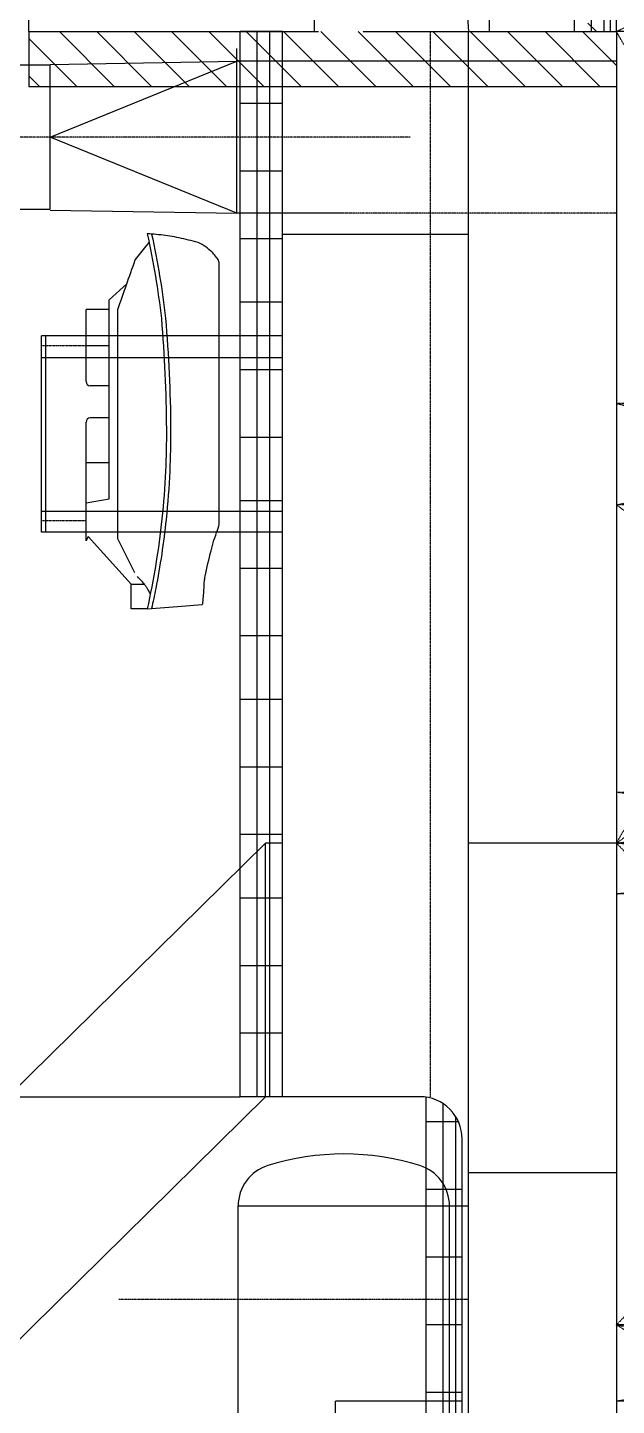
# Model space of a CAD drawing. Header units: millimetres. Extents: x 315178 to 535220, y 80241 to 421603.
# Drawn here: x 408195 to 422127, y 170138 to 202738 of the extents above; entities that cross this region are included whole.
import ezdxf

# ---------------------------------------------------------------- set-up
doc = ezdxf.new("R2010")
doc.units = ezdxf.units.MM
doc.linetypes.add('DASHDOT2', pattern=[12.7, 6.35, -3.175, 0, -3.175])
doc.linetypes.add('HIDDEN2', pattern=[4.7625, 3.175, -1.5875])
for name, color, linetype in [('AUX-013', 7, 'DASHDOT2'), ('AUX-013X2', 7, 'DASHDOT2'), ('COTAS', 3, 'Continuous'), ('DIB-013', 7, 'Continuous'), ('DIB-018', 6, 'Continuous'), ('DIB-035', 1, 'Continuous'), ('DIB-050', 111, 'Continuous'), ('EJES', 6, 'DASHDOT2'), ('EJES-018', 6, 'DASHDOT2'), ('OCU-035', 1, 'HIDDEN2')]:
    doc.layers.add(name, color=color, linetype=linetype)

# ---------------------------------------------------------------- blocks, each defined once
blk = doc.blocks.new('*X179')
at = {"color": 0}
for p, q in [((31386, 551993), (32521, 553129)), ((31386, 552877), (31637, 553129)), ((31386, 551109), (32686, 552409)), ((31386, 550225), (32686, 551525)), ((31386, 549341), (32686, 550641)), ((31386, 548457), (32686, 549757)), ((31386, 547574), (32686, 548874)), ((31386, 546690), (32686, 547990)), ((31386, 545806), (32686, 547106)), ((31386, 544922), (32686, 546222)), ((31386, 544038), (32686, 545338)), ((31386, 543154), (32686, 544454)), ((31386, 542270), (32686, 543570)), ((31386, 541386), (32686, 542686)), ((31386, 540503), (32686, 541803)), ((31386, 539619), (32686, 540919)), ((31879, 539229), (32686, 540035))]:
    blk.add_line(p, q, dxfattribs=at)
blk = doc.blocks.new('GRUA-PE')
at = {"layer": 'AUX-013', "color": 7, "linetype": 'DASHDOT2'}
blk.add_lwpolyline([(-23971, 18642), (-23971, 33391), (-23742, 46590)], dxfattribs=at)
at = {"layer": 'DIB-050', "color": 111, "linetype": 'Continuous'}
for p, q in [((-25676, 27164), (-25676, 29664)), ((-22266, 29664), (-22266, 27164)), ((-22266, 27164), (-25676, 27164))]:
    blk.add_line(p, q, dxfattribs=at)

msp = doc.modelspace()

# ---------------------------------------------------------------- linework, layer by layer
at = {"layer": 'AUX-013'}
for p, q in [((422127, 183443), (433227, 202643)), ((433227, 183443), (422127, 202643)), ((408546, 195214), (409579, 195214)), ((422127, 191443), (433227, 193843)), ((422127, 193843), (433227, 191443)), ((422127, 183443), (433227, 191443)), ((433227, 183443), (422127, 191443)), ((408546, 191078), (409579, 191078)), ((422127, 183443), (433227, 184643)), ((433227, 183443), (422127, 184643)), ((422127, 183443), (433227, 172043)), ((422127, 172043), (433227, 183443)), ((422127, 182243), (433227, 183443)), ((433227, 182243), (422127, 183443)), ((418627, 172643), (410355, 172643)), ((422127, 170243), (433227, 172043)), ((422127, 172043), (433227, 170243)), ((430116, 167137), (422127, 172043))]:
    msp.add_line(p, q, dxfattribs=at)
at = {"layer": 'AUX-013X2', "linetype": 'DASHDOT2'}
msp.add_line((422127, 202643), (441227, 212243), dxfattribs=at)
at = {"layer": 'COTAS'}
msp.add_line((413149, 198643), (413149, 202243), dxfattribs=at)
at = {"layer": 'DIB-013', "color": 0}
msp.add_line((421653, 202643), (421453, 202843), dxfattribs=at)
at = {"layer": 'DIB-018'}
for p, q in [((421127, 328253), (421127, 202643)), ((421527, 327872), (421527, 202643)), ((421827, 327586), (421827, 202643)), ((413227, 196243), (413227, 202643)), ((414227, 202643), (413227, 202643)), ((413627, 196243), (413627, 202643)), ((413927, 196243), (413927, 202643)), ((413227, 196243), (413227, 200943)), ((414227, 200943), (413227, 200943)), ((414227, 200943), (413227, 200943)), ((414227, 200943), (413227, 200943)), ((414227, 200943), (413227, 200943)), ((413627, 196243), (413627, 200943)), ((413927, 196243), (413927, 200943)), ((414227, 199343), (413227, 199343)), ((414227, 199343), (413227, 199343)), ((414227, 197743), (413227, 197743)), ((414227, 197743), (413227, 197743)), ((413227, 191543), (413227, 196243)), ((413227, 191543), (413227, 196243)), ((414227, 196243), (413227, 196243)), ((414227, 196243), (413227, 196243)), ((414227, 196243), (413227, 196243)), ((414227, 196243), (413227, 196243)), ((414227, 196243), (413227, 196243)), ((414227, 196243), (413227, 196243)), ((413627, 191543), (413627, 196243)), ((413627, 191543), (413627, 196243)), ((413927, 191543), (413927, 196243)), ((413927, 191543), (413927, 196243)), ((414227, 194643), (413227, 194643)), ((414227, 194643), (413227, 194643)), ((414227, 193043), (413227, 193043)), ((414227, 193043), (413227, 193043)), ((413227, 186843), (413227, 191543)), ((413227, 186843), (413227, 191543)), ((414227, 191543), (413227, 191543)), ((414227, 191543), (413227, 191543)), ((414227, 191543), (413227, 191543)), ((414227, 191543), (413227, 191543)), ((413627, 186843), (413627, 191543)), ((413627, 186843), (413627, 191543)), ((413927, 186843), (413927, 191543)), ((413927, 186843), (413927, 191543)), ((414227, 189943), (413227, 189943)), ((414227, 189943), (413227, 189943)), ((414227, 188343), (413227, 188343)), ((414227, 188343), (413227, 188343)), ((413227, 182143), (413227, 186843)), ((413227, 182143), (413227, 186843)), ((414227, 186843), (413227, 186843)), ((414227, 186843), (413227, 186843)), ((414227, 186843), (413227, 186843)), ((414227, 186843), (413227, 186843)), ((414227, 186843), (413227, 186843)), ((414227, 186843), (413227, 186843)), ((413627, 182143), (413627, 186843)), ((413627, 182143), (413627, 186843)), ((413927, 182143), (413927, 186843)), ((413927, 182143), (413927, 186843)), ((414227, 185243), (413227, 185243)), ((414227, 185243), (413227, 185243)), ((414227, 183643), (413227, 183643)), ((414227, 183643), (413227, 183643)), ((413227, 177443), (413227, 182143)), ((413227, 177443), (413227, 182143)), ((414227, 182143), (413227, 182143)), ((414227, 182143), (413227, 182143)), ((414227, 182143), (413227, 182143)), ((414227, 182143), (413227, 182143)), ((413627, 177443), (413627, 182143)), ((413627, 177443), (413627, 182143)), ((413927, 177443), (413927, 182143)), ((413927, 177443), (413927, 182143)), ((414227, 180543), (413227, 180543)), ((414227, 180543), (413227, 180543)), ((414227, 178943), (413227, 178943)), ((414227, 178943), (413227, 178943)), ((417627, 162547), (417627, 177443)), ((418027, 150743), (418027, 177278)), ((418392, 176847), (417627, 176847)), ((418327, 162547), (418327, 176970)), ((418477, 175247), (417627, 175247)), ((418477, 173647), (417627, 173647)), ((418477, 172047), (417627, 172047)), ((418477, 170447), (417627, 170447))]:
    msp.add_line(p, q, dxfattribs=at)
at = {"layer": 'DIB-035'}
for p, q in [((408527, 190798), (408527, 195443)), ((409579, 195443), (408527, 195443)), ((408627, 190798), (408627, 195443)), ((414227, 195443), (412729, 195443)), ((408527, 194933), (409579, 194933)), ((412729, 194933), (414227, 194933)), ((408527, 191298), (409579, 191298)), ((412729, 191298), (414227, 191298)), ((409579, 190798), (408527, 190798)), ((414227, 190798), (412672, 190798)), ((414227, 177443), (413227, 177443)), ((414227, 177443), (413227, 177443))]:
    msp.add_line(p, q, dxfattribs=at)
at = {"layer": 'DIB-050'}
for p, q in [((421977, 327443), (421977, 202643)), ((414987, 202643), (414987, 327286)), ((408224, 202643), (408224, 291143)), ((419127, 202643), (419127, 291143)), ((417987, 212243), (418627, 202643)), ((408227, 202643), (415077, 202643)), ((408227, 202643), (408227, 201343)), ((413677, 202643), (414727, 202643)), ((414227, 184243), (414227, 202643)), ((408727, 200143), (413149, 201943)), ((408727, 201868), (413149, 201943)), ((415627, 201943), (413149, 201943)), ((413149, 198343), (413149, 201943)), ((408227, 201343), (415627, 201343)), ((413149, 198343), (408727, 200143)), ((408727, 198418), (413149, 198343)), ((415627, 198343), (413149, 198343)), ((410129, 196298), (410543, 196678)), ((410129, 191588), (410129, 196298)), ((409579, 194364), (409579, 196064)), ((410129, 196064), (409579, 196064)), ((410329, 190641), (410329, 196051)), ((409579, 195214), (410129, 195214)), ((410129, 194264), (409679, 194264)), ((409579, 191491), (409579, 193404)), ((410129, 193504), (409679, 193504)), ((409579, 192447), (410129, 192447)), ((409579, 191491), (410129, 191588)), ((409579, 190591), (409579, 191491)), ((409629, 190694), (409579, 190591)), ((410647, 189572), (409629, 190694)), ((410647, 189572), (410955, 189572)), ((410647, 188982), (410647, 189572)), ((411024, 188982), (410647, 188982)), ((414227, 177443), (414227, 184243)), ((413827, 183443), (407727, 177443)), ((414227, 183443), (413827, 183443)), ((413827, 177443), (413827, 183443)), ((407727, 171434), (413827, 177443)), ((414227, 177443), (413827, 177443)), ((417477, 177443), (414227, 177443)), ((418477, 150743), (418477, 176443)), ((413177, 167316), (413177, 174860)), ((413177, 174860), (418627, 174860)), ((418177, 167316), (418177, 174860))]:
    msp.add_line(p, q, dxfattribs=at)
for points in [[(410329, 196051, -0.082494), (410331, 196065, -0.001844), (410534, 196651, -0.001868), (410742, 197239, -0.083196), (410749, 197251), (410940, 197490), (411070, 197651)], [(412729, 192243), (412729, 193241), (412729, 197151, 0.148069), (412697, 197255, 0.06093), (412529, 197451, 0.037861), (412353, 197589, 0.061066), (412229, 197651, 0.027622), (412113, 197686, 0.007385), (411670, 197784, 0.020209), (411455, 197820, 0.017699), (411025, 197858)], [(411025, 197858, -0.026755), (411360, 195852, -0.020227), (411479, 193240, -0.013113), (411459, 192243, -0.014375)], [(411129, 197851, -0.026378), (411459, 195863, -0.020251), (411579, 193241, -0.013053), (411559, 192243, -0.021683)], [(411227, 188999), (411743, 189042), (412329, 189091, 0.357641), (412340, 189102, 0.014583), (412369, 189441, 0.004844), (412375, 189584, -0.012203), (412379, 189641, -0.032201), (412396, 189757, -0.006098), (412535, 190360, -0.036113), (412692, 190849, 0.095902), (412729, 191041), (412729, 192243)], [(411559, 192243, -0.014956), (411473, 191103, -0.021683), (411227, 189465)], [(411459, 192243, -0.014896), (411374, 191114, -0.014375), (411227, 190031, -0.026087)], [(411101, 189341, 0.013803), (411024, 189475, 0.026674), (410979, 189541, 0.034453), (410797, 189747, -0.08223)], [(411227, 190031, -0.014042), (411024, 188982, -0.026087)], [(411227, 189465, -0.006328), (411129, 188991)]]:
    msp.add_lwpolyline(points, format="xyb", dxfattribs=at)
for points in [[(410729, 189841), (410629, 190041), (410329, 190641)], [(411024, 188982), (411227, 188999)]]:
    msp.add_lwpolyline(points, dxfattribs=at)
for centre, radius, start, end in [((409679, 194364), 100, 180, 270), ((409679, 193404), 100, 90, 180), ((417477, 176443), 1000, 0, 90), ((415677, 170041), 6047, 72.7101, 107.2899), ((414177, 174860), 1000, 107.2899, 180), ((417177, 174860), 1000, 0, 72.7101)]:
    msp.add_arc(centre, radius, start, end, dxfattribs=at)
at = {"layer": 'EJES'}
for p, q in [((433227, 193843), (422127, 193843)), ((433227, 191443), (422127, 191443)), ((433227, 184643), (422127, 184643)), ((433227, 182243), (422127, 182243)), ((433227, 170243), (422127, 170243))]:
    msp.add_line(p, q, dxfattribs=at)
at = {"layer": 'EJES-018'}
for p, q in [((417727, 177443), (417727, 202643)), ((422127, 198343), (415627, 198343))]:
    msp.add_line(p, q, dxfattribs=at)
at = {"layer": 'OCU-035'}
for p, q in [((422127, 202643), (422127, 249343)), ((416127, 202643), (418477, 202643)), ((418477, 202643), (422127, 202643)), ((418627, 150743), (418627, 202643)), ((418627, 160043), (418627, 202643)), ((418627, 199275), (418627, 202579)), ((441227, 202643), (422127, 202643)), ((422127, 202643), (422127, 201343)), ((422127, 201943), (415627, 201943)), ((415627, 201343), (418477, 201343)), ((418477, 201343), (422127, 201343)), ((422127, 201343), (422127, 150743)), ((418627, 197843), (414227, 197843)), ((412729, 195443), (409579, 195443)), ((409579, 194933), (412729, 194933)), ((409579, 191298), (412729, 191298)), ((412672, 190798), (409579, 190798)), ((422127, 183443), (418627, 183443)), ((433227, 183443), (422127, 183443)), ((407727, 177443), (413227, 177443)), ((422127, 175643), (418627, 175643)), ((435851, 172043), (422127, 172043)), ((415477, 168443), (415477, 170243)), ((418477, 170243), (415477, 170243))]:
    msp.add_line(p, q, dxfattribs=at)

# ---------------------------------------------------------------- block references
at = {"layer": 'DIB-013', "rotation": 90}
msp.add_blockref('*X179', (961356, 169958), dxfattribs=at)
at = {"layer": 'DIB-018', "xscale": -1, "rotation": 90}
msp.add_blockref('GRUA-PE', (435891, 176172), dxfattribs=at)

doc.saveas('drawing.dxf')
